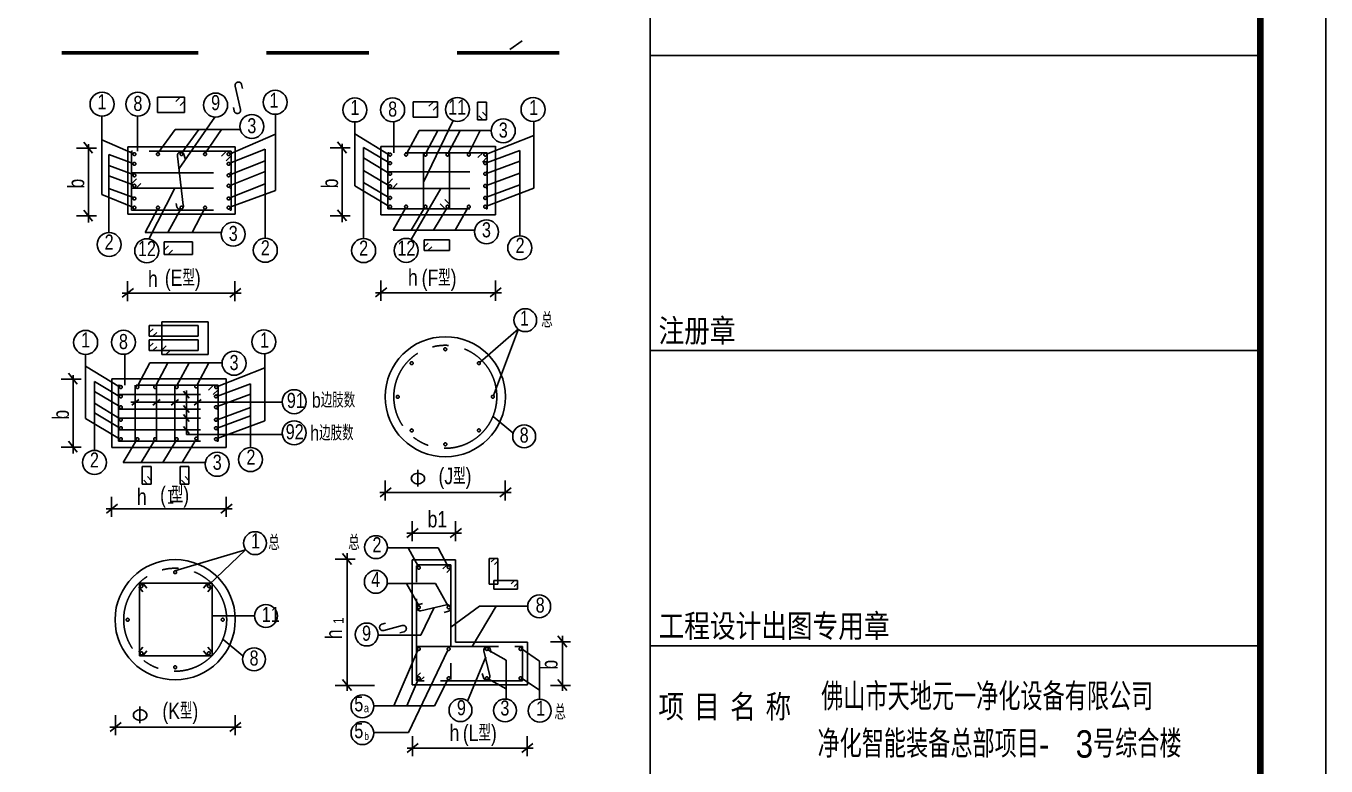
# Model space of a CAD drawing. Extents: x 299218 to 746073, y -331171 to -40619.
# Drawn here: x 440238 to 460052, y -70433 to -59153 of the extents above; entities that cross this region are included whole.
import ezdxf
from ezdxf.enums import TextEntityAlignment as Align

# ---------------------------------------------------------------- set-up
doc = ezdxf.new("R2010")
doc.units = 0
doc.header["$LTSCALE"] = 1000
doc.header["$MEASUREMENT"] = 0
doc.linetypes.add('CENTER', pattern=[2, 1.25, -0.25, 0.25, -0.25])
doc.layers.add('1', color=1, linetype='CENTER', lineweight=30)
for name, color, linetype in [('13', 4, 'Continuous'), ('14', 2, 'Continuous'), ('2', 7, 'Continuous'), ('_0', 7, 'Continuous'), ('DIM_SYMB', 3, 'Continuous'), ('PUB_TITLE', 4, 'Continuous')]:
    doc.layers.add(name, color=color, linetype=linetype)
doc.styles.add('-宋体', font='', dxfattribs={"width": 0.8})
doc.styles.add('_HZTXT', font='gs_txt.shx', dxfattribs={"width": 0.8, "bigfont": 'gs_hztxt.shx'})
doc.styles.add('GS_Rein', font='GS_TXT.shx', dxfattribs={"width": 0.7, "bigfont": 'GS_HZTXT.shx'})
doc.styles.add('宋体', font='')
doc.styles.get('-宋体').set_extended_font_data('SimSun')
doc.styles.get('宋体').set_extended_font_data('SimSun')

# ---------------------------------------------------------------- blocks, each defined once
blk = doc.blocks.new('弘吉车间2')
at = {"layer": '14'}
for p, q in [((-9300, 29320), (-9300, 0)), ((-9300, 29320), (0, 29320)), ((-9300, 24820), (0, 24820)), ((-9300, 20320), (0, 20320))]:
    blk.add_line(p, q, dxfattribs=at)
blk.add_lwpolyline([(-9300, 0), (0, 0), (0, 40000), (-9300, 40000)], close=True, dxfattribs=at)
at = {"layer": '13', "color": 7, "style": '_HZTXT', "width": 0.85}
for s, height, p in [('佛山市天地元一净化设备有限公司', 417.91, (-6694, 19336)), ('净化智能装备总部项目-', 417.91, (-6750, 18616)), ('3号综合楼', 417.9, (-2815, 18616))]:
    blk.add_text(s, height=height, dxfattribs=at).set_placement(p)
at = {"layer": '14', "style": '宋体', "width": 0.82}
for s, p in [('注册章', (-9173, 24949)), ('工程设计出图专用章', (-9173, 20449)), ('名', (-8081, 19220)), ('称', (-7542, 19220)), ('项', (-9176, 19220)), ('目', (-8632, 19220))]:
    blk.add_text(s, height=350, dxfattribs=at).set_placement(p)

msp = doc.modelspace()

# ---------------------------------------------------------------- linework, layer by layer
at = {"layer": '1', "color": 6}
for p, q in [((443508.7, -60425.3, -5232.6), (443427.4, -60069.1, -5232.6)), ((443539.5, -60108.5, -5232.6), (443524.7, -60046, -5232.6)), ((442653.1, -60238.4, -5232.6), (442244.4, -60238.4, -5232.6)), ((442244.4, -60238.4, -5232.6), (442244.4, -60471.2, -5232.6)), ((442590.4, -60238.4, -5232.6), (442523.8, -60305, -5232.6)), ((442653.1, -60301.1, -5232.6), (442586.5, -60367.7, -5232.6)), ((442653.1, -60471.2, -5232.6), (442653.1, -60238.4, -5232.6)), ((443411.4, -60448.4, -5232.6), (443398.9, -60395.5, -5232.6)), ((446509.5, -60307, -5232.6), (446141.6, -60307, -5232.6)), ((446141.6, -60307, -5232.6), (446141.6, -60544.4, -5232.6)), ((446446.7, -60307, -5232.6), (446380.1, -60373.6, -5232.6)), ((446509.5, -60369.7, -5232.6), (446442.9, -60436.3, -5232.6)), ((446509.5, -60544.4, -5232.6), (446509.5, -60307, -5232.6)), ((447119.6, -60313.8, -5232.6), (447256.7, -60313.8, -5232.6)), ((447119.6, -60584.2, -5232.6), (447119.6, -60313.8, -5232.6)), ((447256.7, -60313.8, -5232.6), (447256.7, -60584.2, -5232.6)), ((442244.4, -60471.2, -5232.6), (442653.1, -60471.2, -5232.6)), ((446141.6, -60544.4, -5232.6), (446509.5, -60544.4, -5232.6)), ((447256.7, -60584.2, -5232.6), (447119.6, -60584.2, -5232.6)), ((447200.9, -60584.2, -5232.6), (447141.7, -60525, -5232.6)), ((447256.7, -60528.4, -5232.6), (447197.5, -60469.2, -5232.6)), ((441118, -60924.2, -5232.6), (441253, -61093, -5232.6)), ((444986, -60921.5, -5232.6), (445120.9, -61090.3, -5232.6)), ((441847, -61063.1, -5232.6), (441847, -61960.3, -5232.6)), ((443363.4, -61063.1, -5232.6), (441847, -61063.1, -5232.6)), ((442635.7, -61885.7, -5232.6), (442549.5, -61137.6, -5232.6)), ((442663.2, -61171.8, -5232.6), (442645.6, -61110.1, -5232.6)), ((443293.7, -61063.1, -5232.6), (443219.7, -61137.1, -5232.6)), ((443363.4, -61132.9, -5232.6), (443289.4, -61206.9, -5232.6)), ((443363.4, -61960.3, -5232.6), (443363.4, -61063.1, -5232.6)), ((445752.4, -61084.8, -5232.6), (445752.4, -61939.4, -5232.6)), ((447268.8, -61084.8, -5232.6), (445752.4, -61084.8, -5232.6)), ((446295.3, -61939.4, -5232.6), (446295.3, -61084.8, -5232.6)), ((446694.9, -61939.4, -5232.6), (446694.9, -61084.8, -5232.6)), ((447124.7, -61159, -5232.6), (447198.7, -61085, -5232.6)), ((447194.5, -61228.7, -5232.6), (447268.5, -61154.7, -5232.6)), ((447268.8, -61939.4, -5232.6), (447268.8, -61084.8, -5232.6)), ((441847, -61393.8, -5232.6), (443365.7, -61393.8, -5232.6)), ((445752.4, -61376.9, -5232.6), (447268.8, -61376.9, -5232.6)), ((441847, -61558, -5232.6), (441921, -61484, -5232.6)), ((441916.8, -61627.8, -5232.6), (441990.8, -61553.8, -5232.6)), ((445752.4, -61559.3, -5232.6), (445826.4, -61485.3, -5232.6)), ((445822.2, -61629.1, -5232.6), (445896.2, -61555.1, -5232.6)), ((441847, -61627.8, -5232.6), (443365.7, -61627.8, -5232.6)), ((445752.4, -61629.1, -5232.6), (447268.8, -61629.1, -5232.6)), ((446694.3, -61870, -5232.6), (446620.3, -61796, -5232.6)), ((441118, -61959.4, -5232.6), (441253, -62128.2, -5232.6)), ((441847, -61960.3, -5232.6), (443363.4, -61960.3, -5232.6)), ((442539.6, -61913.2, -5232.6), (442524.7, -61861, -5232.6)), ((444986, -61956.7, -5232.6), (445120.9, -62125.5, -5232.6)), ((445752.4, -61939.4, -5232.6), (447268.8, -61939.4, -5232.6)), ((446624.6, -61939.8, -5232.6), (446550.6, -61865.8, -5232.6)), ((442774.9, -62445.9, -5232.6), (442344, -62445.9, -5232.6)), ((442344, -62445.9, -5232.6), (442344, -62634.9, -5232.6)), ((442344, -62572.1, -5232.6), (442410.6, -62505.5, -5232.6)), ((442406.8, -62634.9, -5232.6), (442473.4, -62568.3, -5232.6)), ((442774.9, -62634.9, -5232.6), (442774.9, -62445.9, -5232.6)), ((446694, -62413.8, -5232.6), (446306.9, -62413.8, -5232.6)), ((446306.9, -62413.8, -5232.6), (446306.9, -62578, -5232.6)), ((446306.9, -62522.2, -5232.6), (446366.1, -62463, -5232.6)), ((446306.9, -62578, -5232.6), (446694, -62578, -5232.6)), ((446362.7, -62578, -5232.6), (446421.9, -62518.8, -5232.6)), ((446694, -62578, -5232.6), (446694, -62413.8, -5232.6)), ((442344, -62634.9, -5232.6), (442774.9, -62634.9, -5232.6)), ((441875.2, -63153.6, -5232.6), (441706.4, -63288.6, -5232.6)), ((443513.2, -63153.6, -5232.6), (443344.5, -63288.6, -5232.6)), ((445735.8, -63147.1, -5232.6), (445567, -63282, -5232.6)), ((447482, -63147.1, -5232.6), (447313.2, -63282, -5232.6)), ((442861.7, -63719.3, -5232.6), (442115.3, -63719.3, -5232.6)), ((442115.3, -63719.3, -5232.6), (442115.3, -63883.6, -5232.6)), ((442115.3, -63827.8, -5232.6), (442174.5, -63768.6, -5232.6)), ((443014.6, -63665.2, -5232.6), (442308.9, -63665.2, -5232.6)), ((442308.9, -63665.2, -5232.6), (442308.9, -64159.4, -5232.6)), ((442861.7, -63883.6, -5232.6), (442861.7, -63719.3, -5232.6)), ((443014.6, -64159.4, -5232.6), (443014.6, -63665.2, -5232.6)), ((442115.3, -63883.6, -5232.6), (442861.7, -63883.6, -5232.6)), ((442861.7, -63937.6, -5232.6), (442115.3, -63937.6, -5232.6)), ((442115.3, -63937.6, -5232.6), (442115.3, -64101.9, -5232.6)), ((442115.3, -64046, -5232.6), (442174.5, -63986.8, -5232.6)), ((442171.1, -63883.6, -5232.6), (442230.3, -63824.4, -5232.6)), ((442861.7, -64101.9, -5232.6), (442861.7, -63937.6, -5232.6)), ((442115.3, -64101.9, -5232.6), (442861.7, -64101.9, -5232.6)), ((442171.1, -64101.9, -5232.6), (442230.3, -64042.7, -5232.6)), ((442308.9, -64096.7, -5232.6), (442375.5, -64030.1, -5232.6)), ((442308.9, -64159.4, -5232.6), (443014.6, -64159.4, -5232.6)), ((442371.7, -64159.4, -5232.6), (442438.3, -64092.8, -5232.6)), ((440884.8, -64446.8, -5232.6), (441019.7, -64615.5, -5232.6)), ((443165.9, -64628, -5232.6), (441649.4, -64628, -5232.6)), ((441649.4, -64628, -5232.6), (441649.4, -65482.6, -5232.6)), ((441649.4, -64772.7, -5232.6), (443165.9, -64772.7, -5232.6)), ((441904.6, -65482.6, -5232.6), (441904.6, -64628, -5232.6)), ((442227.6, -65482.6, -5232.6), (442227.6, -64628, -5232.6)), ((442507.7, -65482.6, -5232.6), (442507.7, -64628, -5232.6)), ((442855.1, -65466.2, -5232.6), (442855.1, -64611.6, -5232.6)), ((443021.7, -64702.1, -5232.6), (443095.7, -64628.1, -5232.6)), ((443091.5, -64771.9, -5232.6), (443165.5, -64697.9, -5232.6)), ((443165.9, -65482.6, -5232.6), (443165.9, -64628, -5232.6)), ((441649.4, -64992.2, -5232.6), (443165.9, -64992.2, -5232.6)), ((441649.4, -65129.9, -5232.6), (443165.9, -65129.9, -5232.6)), ((441649.4, -65309, -5232.6), (443165.9, -65309, -5232.6)), ((440884.8, -65481.9, -5232.6), (441019.7, -65650.7, -5232.6)), ((441649.4, -65482.6, -5232.6), (443165.9, -65482.6, -5232.6)), ((442011.1, -65867.2), (442148.2, -65867.2)), ((442011.1, -66137.7), (442011.1, -65867.2)), ((442148.2, -65867.2), (442148.2, -66137.7)), ((442585.5, -65867.2), (442722.6, -65867.2)), ((442585.5, -66137.7), (442585.5, -65867.2)), ((442722.6, -65867.2), (442722.6, -66137.7)), ((442148.2, -66137.7), (442011.1, -66137.7)), ((442092.4, -66137.7), (442033.2, -66078.5)), ((442148.2, -66081.8), (442089, -66022.6)), ((442722.6, -66137.7), (442585.5, -66137.7)), ((442666.8, -66137.7), (442607.6, -66078.5)), ((442722.6, -66081.8), (442663.4, -66022.6)), ((445804.4, -66193, -5232.6), (445635.6, -66327.9, -5232.6)), ((447630.5, -66193, -5232.6), (447461.7, -66327.9, -5232.6)), ((441632.8, -66441.8, -5232.6), (441464, -66576.8, -5232.6)), ((443379, -66441.8, -5232.6), (443210.3, -66576.8, -5232.6)), ((446213.1, -66813.9, -5232.6), (446044.4, -66948.8, -5232.6)), ((446873.5, -66813.9, -5232.6), (446704.8, -66948.8, -5232.6)), ((445062.3, -67193.5, -5232.6), (445197.2, -67362.2, -5232.6)), ((447298.2, -67272.2, -5232.6), (447430.5, -67272.2, -5232.6)), ((447298.2, -67660.6, -5232.6), (447298.2, -67272.2, -5232.6)), ((447379.4, -67273.6, -5232.6), (447330.1, -67322.9, -5232.6)), ((447428.9, -67310, -5232.6), (447379.6, -67359.4, -5232.6)), ((447430.5, -67272.2, -5232.6), (447430.5, -67660.6, -5232.6)), ((446188, -69132.7, -5232.6), (446188, -67366, -5232.6)), ((446188, -67366, -5232.6), (446714.3, -67366, -5232.6)), ((446655, -67366, -5232.6), (446593.4, -67427.6, -5232.6)), ((446714.1, -67425, -5232.6), (446653.2, -67485.9, -5232.6)), ((446714.3, -67366, -5232.6), (446714.3, -69132.7, -5232.6)), ((441959.9, -67704.4, -5232.6), (442019.9, -67780.4, -5232.6)), ((442019.9, -67644.4, -5232.6), (442080, -67720.4, -5232.6)), ((443005.7, -67644.4, -5232.6), (442945.7, -67720.4, -5232.6)), ((443069.8, -67704.4, -5232.6), (443009.7, -67780.4, -5232.6)), ((447430.5, -67660.6, -5232.6), (447298.2, -67660.6, -5232.6)), ((447368.8, -67607.6, -5232.6), (447730.5, -67607.6, -5232.6)), ((447368.8, -67740.1, -5232.6), (447368.8, -67607.6, -5232.6)), ((447730.5, -67740.1, -5232.6), (447368.8, -67740.1, -5232.6)), ((447680.8, -67608.9, -5232.6), (447631.5, -67658.2, -5232.6)), ((447730.3, -67645.3, -5232.6), (447681, -67694.7, -5232.6)), ((447730.5, -67607.6, -5232.6), (447730.5, -67740.1, -5232.6)), ((446230.8, -67969.5, -5232.6), (446283, -67954.6, -5232.6)), ((446258.2, -68065.7, -5232.6), (446647.7, -67978.7, -5232.6)), ((446613.5, -68092.4, -5232.6), (446675.2, -68074.8, -5232.6)), ((445663.8, -68271.4, -5232.6), (445716, -68256.5, -5232.6)), ((445691.2, -68367.6, -5232.6), (445971.5, -68291, -5232.6)), ((445937.2, -68404.8, -5232.6), (445998.9, -68387.1, -5232.6)), ((448344.6, -68451.3, -5232.6), (448479.5, -68620.1, -5232.6)), ((441959.9, -68695.5, -5232.6), (442019.9, -68619.5, -5232.6)), ((442019.9, -68755.5, -5232.6), (442080, -68679.5, -5232.6)), ((443005.7, -68755.5, -5232.6), (442945.7, -68679.5, -5232.6)), ((443069.8, -68695.5, -5232.6), (443009.7, -68619.5, -5232.6)), ((446188, -68612.3, -5232.6), (447808, -68612.3, -5232.6)), ((447218.4, -68678.5, -5232.6), (447305.3, -69057.6, -5232.6)), ((447314.5, -68651, -5232.6), (447329.4, -68703.2, -5232.6)), ((447808, -68612.3, -5232.6), (447808, -69132.7, -5232.6)), ((445062.3, -69114.7, -5232.6), (445197.2, -69283.4, -5232.6)), ((447808, -69132.7, -5232.6), (446188, -69132.7, -5232.6)), ((446250, -69012.6, -5232.6), (446188.4, -69074.2, -5232.6)), ((446309.1, -69071.6, -5232.6), (446248.2, -69132.5, -5232.6)), ((447191.6, -69023.4, -5232.6), (447209.2, -69085.1, -5232.6)), ((448344.6, -69114.7, -5232.6), (448479.5, -69283.4, -5232.6)), ((441687.6, -69770.3, -5232.6), (441518.8, -69905.2, -5232.6)), ((443513.7, -69770.3, -5232.6), (443344.9, -69905.2, -5232.6)), ((446217.9, -70090.3, -5232.6), (446049.1, -70225.2, -5232.6)), ((447964.1, -70090.3, -5232.6), (447795.3, -70225.2, -5232.6))]:
    msp.add_line(p, q, dxfattribs=at)
at = {"layer": '1', "color": 6, "elevation": -5232.6}
msp.add_lwpolyline([(441966.6, -67646.1), (441966.6, -68753.8), (443075, -68753.8), (443075, -67646.1)], close=True, dxfattribs=at)
at = {"layer": '1', "color": 6}
for centre, radius in [((441890.6, -61106.1, -5232.6), 21.8), ((442249.5, -61106.1, -5232.6), 21.8), ((442608.5, -61106.1, -5232.6), 21.8), ((442967.5, -61106.1, -5232.6), 21.8), ((443326.5, -61106.1, -5232.6), 21.8), ((445787.3, -61113.8, -5232.6), 21.8), ((445787.3, -61243.9, -5232.6), 21.8), ((446031.1, -61113.8, -5232.6), 21.8), ((446326.9, -61113.8, -5232.6), 21.8), ((446661.7, -61113.8, -5232.6), 21.8), ((446986.7, -61113.8, -5232.6), 21.8), ((447237, -61243.9, -5232.6), 21.8), ((447238.8, -61114.9, -5232.6), 21.8), ((441890.6, -61254.6, -5232.6), 21.8), ((441890.6, -61430, -5232.6), 21.8), ((443326.5, -61254.6, -5232.6), 21.8), ((443326.5, -61430, -5232.6), 21.8), ((445787.3, -61406.6, -5232.6), 21.8), ((447237, -61406.6, -5232.6), 21.8), ((441890.6, -61588.4, -5232.6), 21.8), ((443326.5, -61588.4, -5232.6), 21.8), ((445787.3, -61594.1, -5232.6), 21.8), ((447237, -61592.1, -5232.6), 21.8), ((441890.6, -61783.6, -5232.6), 21.8), ((443326.5, -61783.6, -5232.6), 21.8), ((445787.3, -61774.3, -5232.6), 21.8), ((447237, -61774.3, -5232.6), 21.8), ((441890.6, -61922.2, -5232.6), 21.8), ((442249.5, -61922.2, -5232.6), 21.8), ((442608.5, -61922.2, -5232.6), 21.8), ((442967.5, -61922.2, -5232.6), 21.8), ((443326.5, -61922.2, -5232.6), 21.8), ((445787.3, -61907.7, -5232.6), 21.8), ((446031.1, -61907.7, -5232.6), 21.8), ((446326.9, -61907.7, -5232.6), 21.8), ((446661.7, -61907.7, -5232.6), 21.8), ((446986.7, -61907.7, -5232.6), 21.8), ((447237, -61907.7, -5232.6), 21.8), ((446628.9, -64805.4, -5232.6), 784.9), ((446628.4, -64081, -5232.6), 21.8), ((446116.3, -64293.6, -5232.6), 21.8), ((447140.8, -64292.8, -5232.6), 21.8), ((441684.3, -64656.9, -5232.6), 21.8), ((441684.3, -64799.6, -5232.6), 21.8), ((441936.2, -64656.9, -5232.6), 21.8), ((442206.1, -64656.9, -5232.6), 21.8), ((442534.2, -64656.9, -5232.6), 21.8), ((442834.3, -64648.8, -5232.6), 21.8), ((443134, -64799.6, -5232.6), 21.8), ((443135.8, -64658, -5232.6), 21.8), ((445904.5, -64805.9, -5232.6), 21.8), ((447353.3, -64804.9, -5232.6), 21.8), ((441684.3, -64964.9, -5232.6), 21.8), ((443134, -64963, -5232.6), 21.8), ((441684.3, -65155.5, -5232.6), 21.8), ((443134, -65155.5, -5232.6), 21.8), ((441684.3, -65283, -5232.6), 21.8), ((443134, -65283, -5232.6), 21.8), ((446117, -65318, -5232.6), 21.8), ((447141.5, -65317.3, -5232.6), 21.8), ((441684.3, -65450.8, -5232.6), 21.8), ((441936.2, -65450.8, -5232.6), 21.8), ((442206.1, -65450.8, -5232.6), 21.8), ((442534.2, -65450.8, -5232.6), 21.8), ((442834.3, -65442.7, -5232.6), 21.8), ((443134, -65450.8, -5232.6), 21.8), ((446629.4, -65529.8, -5232.6), 21.8), ((442512.1, -68203.6, -5232.6), 784.9), ((442511.6, -67479.2, -5232.6), 21.8), ((446225, -67410.7, -5232.6), 21.8), ((446680.6, -67402.4, -5232.6), 21.8), ((441999.5, -67691.7, -5232.6), 21.8), ((443024, -67691, -5232.6), 21.8), ((446225, -68015.6, -5232.6), 21.8), ((446680.6, -68015.6, -5232.6), 21.8), ((441787.7, -68204.1, -5232.6), 21.8), ((443236.5, -68203.1, -5232.6), 21.8), ((442000.2, -68716.2, -5232.6), 21.8), ((443024.7, -68715.5, -5232.6), 21.8), ((446225, -68649.3, -5232.6), 21.8), ((446680.6, -68649.3, -5232.6), 21.8), ((447260.8, -68649.3, -5232.6), 21.8), ((447774, -68649.3, -5232.6), 21.8), ((442512.6, -68928, -5232.6), 21.8), ((446225, -69095.7, -5232.6), 21.8), ((446680.6, -69095.7, -5232.6), 21.8), ((447260.8, -69095.7, -5232.6), 21.8), ((447774, -69095.7, -5232.6), 21.8)]:
    msp.add_circle(centre, radius, dxfattribs=at)
for centre, start, end in [((443476, -60057.6, -5232.6), 13.32426, 193.32426), ((443460, -60436.8, -5232.6), 193.32426, 13.32426), ((442597.5, -61123.8, -5232.6), 15.94317, 195.94317), ((442587.7, -61899.5, -5232.6), 195.94317, 15.94317), ((446244.5, -68017.6, -5232.6), 105.94317, 285.94317), ((446661.4, -68026.8, -5232.6), 285.94317, 105.94317), ((445677.5, -68319.5, -5232.6), 105.94317, 285.94317), ((445985.2, -68339.1, -5232.6), 285.94317, 105.94317), ((447266.4, -68664.7, -5232.6), 15.94317, 195.94317), ((447257.3, -69071.3, -5232.6), 195.94317, 15.94317)]:
    msp.add_arc(centre, 50, start, end, dxfattribs=at)
at = {"layer": '2', "color": 2, "ltscale": 15}
for p, q in [((441395.6, -61723.6, -5232.6), (441395.6, -60528.8, -5232.6)), ((441939.3, -61063.1, -5232.6), (441939.3, -60527.6, -5232.6)), ((442571.4, -61327.4, -5232.6), (443117.4, -60541.3, -5232.6)), ((444042.5, -61659.7, -5232.6), (444042.5, -60497.7, -5232.6)), ((445250.6, -61591.3, -5232.6), (445250.6, -60616.1, -5232.6)), ((445845.5, -61084.8, -5232.6), (445845.5, -60613.3, -5232.6)), ((446295.3, -61536, -5232.6), (446748.8, -60595.8, -5232.6)), ((447979.7, -61627.9, -5232.6), (447979.7, -60607.8, -5232.6)), ((442254.4, -61084.9, -5232.6), (442512, -60733.3, -5232.6)), ((442512, -60733.3, -5232.6), (443503.7, -60733.3, -5232.6)), ((442614.3, -61085.1, -5232.6), (442872, -60733.3, -5232.6)), ((442974.8, -61085.6, -5232.6), (443219.3, -60733.3, -5232.6)), ((443347.6, -61100.6, -5232.6), (444042.5, -60802.6, -5232.6)), ((445765.6, -61112.3, -5232.6), (445250.6, -60795.2, -5232.6)), ((446043.8, -61089.5, -5232.6), (446228.4, -60744.3, -5232.6)), ((446228.4, -60744.3, -5232.6), (447329.9, -60744.3, -5232.6)), ((446332.8, -61089.5, -5232.6), (446517.4, -60744.3, -5232.6)), ((446673.2, -61089.5, -5232.6), (446857.8, -60744.3, -5232.6)), ((446987, -61089.5, -5232.6), (447158.5, -60744.3, -5232.6)), ((447258.8, -61106.4, -5232.6), (447979.7, -60823.4, -5232.6)), ((441312, -61013.8, -5232.6), (441006, -61013.8, -5232.6)), ((441189.6, -60953.3, -5232.6), (441189.6, -62146.3, -5232.6)), ((441871.2, -61096.1, -5232.6), (441395.6, -60886.3, -5232.6)), ((441791.8, -62023.4, -5232.6), (441791.8, -60997.2, -5232.6)), ((441791.8, -60997.2, -5232.6), (443426.9, -60997.2, -5232.6)), ((443426.9, -60997.2, -5232.6), (443426.9, -62023.4, -5232.6)), ((445180, -61011.1, -5232.6), (444874, -61011.1, -5232.6)), ((445057.6, -60950.6, -5232.6), (445057.6, -62143.6, -5232.6)), ((445382.9, -61006.1, -5232.6), (445382.9, -62394, -5232.6)), ((445767.2, -61235.5, -5232.6), (445382.9, -61006.1, -5232.6)), ((445648.3, -62032.9, -5232.6), (445648.3, -60990.6, -5232.6)), ((445648.3, -60990.6, -5232.6), (447392.6, -60990.6, -5232.6)), ((447392.6, -60986.4, -5232.6), (447392.6, -62032.9, -5232.6)), ((441869.7, -61248.5, -5232.6), (441501.1, -61110.9, -5232.6)), ((441501.1, -61110.9, -5232.6), (441501.1, -62301.2, -5232.6)), ((443885.5, -61208.9, -5232.6), (443343.2, -61423.6, -5232.6)), ((443885.5, -61028.7, -5232.6), (443347, -61242, -5232.6)), ((443885.5, -62389.2, -5232.6), (443885.5, -61028.7, -5232.6)), ((445768.9, -61394.9, -5232.6), (445382.9, -61164.5, -5232.6)), ((447763.1, -61050.2, -5232.6), (447257.8, -61237.3, -5232.6)), ((447763.1, -61215, -5232.6), (447258.3, -61401.9, -5232.6)), ((447763.1, -62351.2, -5232.6), (447763.1, -61050.2, -5232.6)), ((441872.4, -61418, -5232.6), (441501.1, -61278.8, -5232.6)), ((443885.5, -61370.2, -5232.6), (443347.7, -61583.3, -5232.6)), ((445769, -61584.8, -5232.6), (445382.9, -61354.2, -5232.6)), ((447763.1, -61395.1, -5232.6), (447256.6, -61582.6, -5232.6)), ((441872.1, -61576.9, -5232.6), (441501.1, -61438, -5232.6)), ((443885.5, -61560.6, -5232.6), (443346.2, -61774.2, -5232.6)), ((445766.5, -61901.3, -5232.6), (445250.6, -61591.3, -5232.6)), ((445766.3, -61768.6, -5232.6), (445382.9, -61539.7, -5232.6)), ((447763.1, -61577.1, -5232.6), (447256.5, -61764.6, -5232.6)), ((441865.5, -61915.3, -5232.6), (441395.6, -61723.5, -5232.6)), ((441874.6, -61768.7, -5232.6), (441501.1, -61628.3, -5232.6)), ((442508.8, -61627.8, -5232.6), (442112, -62404.4, -5232.6)), ((443346.4, -61913.2, -5232.6), (444042.5, -61659.7, -5232.6)), ((446561.2, -61629.9, -5232.6), (446109.9, -62407.4, -5232.6)), ((447257.3, -61899.8, -5232.6), (447979.7, -61627.9, -5232.6)), ((442054.9, -62300.9, -5232.6), (442243.2, -61943, -5232.6)), ((442599.9, -61942.2, -5232.6), (442398.7, -62300.9, -5232.6)), ((442959.1, -61942.3, -5232.6), (442770.5, -62300.9, -5232.6)), ((445834.9, -62265.4, -5232.6), (446024.2, -61928.4, -5232.6)), ((446314.1, -61925.4, -5232.6), (446110.9, -62265.4, -5232.6)), ((446653.3, -61927.8, -5232.6), (446451.1, -62265.4, -5232.6)), ((446972.1, -61923.9, -5232.6), (446780.9, -62265.4, -5232.6)), ((441312, -62048.9, -5232.6), (441006, -62048.9, -5232.6)), ((443426.9, -62023.4, -5232.6), (441791.8, -62023.4, -5232.6)), ((445180, -62046.2, -5232.6), (444874, -62046.2, -5232.6)), ((447392.6, -62032.9, -5232.6), (445648.3, -62032.9, -5232.6)), ((443215.6, -62300.9, -5232.6), (442054.9, -62300.9, -5232.6)), ((447074.8, -62265.4, -5232.6), (445834.9, -62265.4, -5232.6)), ((441785.6, -63347.6, -5232.6), (441785.6, -63041.6, -5232.6)), ((443423.7, -63347.6, -5232.6), (443423.7, -63041.6, -5232.6)), ((445646.2, -63341, -5232.6), (445646.2, -63035.1, -5232.6)), ((447392.5, -63341, -5232.6), (447392.5, -63035.1, -5232.6)), ((443515.6, -63225.2, -5232.6), (441704, -63225.2, -5232.6)), ((447484.3, -63218.7, -5232.6), (445564.6, -63218.7, -5232.6)), ((447158.1, -64279.6, -5232.6), (447744.5, -63771.9, -5232.6)), ((447744.5, -63771.9, -5232.6), (447365.8, -64787.1, -5232.6)), ((441147.6, -65134.4, -5232.6), (441147.6, -64159.2, -5232.6)), ((441742.5, -64628, -5232.6), (441742.5, -64156.5, -5232.6)), ((443876.7, -65171, -5232.6), (443876.7, -64150.9, -5232.6)), ((441662.6, -64655.4, -5232.6), (441147.6, -64338.3, -5232.6)), ((441942.2, -64632.6, -5232.6), (442126.8, -64287.4, -5232.6)), ((442126.8, -64287.4, -5232.6), (443226.9, -64287.4, -5232.6)), ((442217.6, -64632.6, -5232.6), (442402.2, -64287.4, -5232.6)), ((442539.5, -64632.6, -5232.6), (442724.1, -64287.4, -5232.6)), ((442845.8, -64624.5, -5232.6), (443026.1, -64287.4, -5232.6)), ((443155.9, -64649.5, -5232.6), (443876.7, -64366.5, -5232.6)), ((441078.8, -64536.3, -5232.6), (440772.8, -64536.3, -5232.6)), ((440956.4, -64475.9, -5232.6), (440956.4, -65668.8, -5232.6)), ((441665.9, -64802.5, -5232.6), (441280, -64572.1, -5232.6)), ((441280, -64572.1, -5232.6), (441280, -65622.8, -5232.6)), ((441545.4, -64533.7, -5232.6), (443289.6, -64533.7, -5232.6)), ((441545.4, -65576, -5232.6), (441545.4, -64533.7, -5232.6)), ((443289.6, -64529.6, -5232.6), (443289.6, -65576, -5232.6)), ((441666.1, -64955.6, -5232.6), (441280, -64725.1, -5232.6)), ((442639.3, -64719, -5232.6), (442725.2, -64826.5, -5232.6)), ((442682.2, -64708.9, -5232.6), (442682.2, -65382.6, -5232.6)), ((443660.2, -64766, -5232.6), (443153.6, -64953.5, -5232.6)), ((443660.2, -64608.4, -5232.6), (443155.3, -64795.3, -5232.6)), ((443660.2, -65580, -5232.6), (443660.2, -64608.4, -5232.6)), ((441663.3, -65134, -5232.6), (441280, -64905.1, -5232.6)), ((441834.2, -64889.3, -5232.6), (444141.7, -64889.3, -5232.6)), ((441959.6, -64845.3, -5232.6), (441849.6, -64933.3, -5232.6)), ((442282.6, -64845.3, -5232.6), (442172.6, -64933.3, -5232.6)), ((442562.7, -64845.3, -5232.6), (442452.7, -64933.3, -5232.6)), ((442639.3, -64938.5, -5232.6), (442725.2, -65046, -5232.6)), ((442910.1, -64845.3, -5232.6), (442800.1, -64933.3, -5232.6)), ((443660.2, -64967.7, -5232.6), (443153.5, -65155.2, -5232.6)), ((441663.5, -65444.5, -5232.6), (441147.6, -65134.4, -5232.6)), ((441663.3, -65279.7, -5232.6), (441280, -65050.8, -5232.6)), ((442639.3, -65076.1, -5232.6), (442725.2, -65183.6, -5232.6)), ((443660.2, -65098, -5232.6), (443153.5, -65285.5, -5232.6)), ((443154.4, -65443, -5232.6), (443876.7, -65171, -5232.6)), ((447658.4, -65354.4, -5232.6), (447358.2, -65106.7, -5232.6)), ((442639.3, -65258.5, -5232.6), (442725.2, -65366, -5232.6)), ((442682.2, -65382.6, -5232.6), (444143.5, -65382.6, -5232.6)), ((441078.8, -65571.4, -5232.6), (440772.8, -65571.4, -5232.6)), ((443289.6, -65576, -5232.6), (441545.4, -65576, -5232.6)), ((441923.5, -65468.5, -5232.6), (441720.2, -65808.5, -5232.6)), ((442197.7, -65471, -5232.6), (441995.5, -65808.5, -5232.6)), ((442527.5, -65471, -5232.6), (442325.3, -65808.5, -5232.6)), ((442825.9, -65462.8, -5232.6), (442618.9, -65808.5, -5232.6)), ((442971.8, -65808.5, -5232.6), (441720.2, -65808.5, -5232.6)), ((446209.5, -65918.3, -5232.6), (446209.5, -66173.5, -5232.6)), ((445714.9, -66386.9, -5232.6), (445714.9, -66081, -5232.6)), ((447541, -66386.9, -5232.6), (447541, -66081, -5232.6)), ((441543.3, -66635.8, -5232.6), (441543.3, -66329.8, -5232.6)), ((443289.5, -66635.8, -5232.6), (443289.5, -66329.8, -5232.6)), ((447632.8, -66264.6, -5232.6), (445633.2, -66264.6, -5232.6)), ((443381.3, -66513.4, -5232.6), (441461.6, -66513.4, -5232.6)), ((446123.6, -67007.8, -5232.6), (446123.6, -66701.8, -5232.6)), ((446784, -67007.8, -5232.6), (446784, -66701.8, -5232.6)), ((446875.9, -66885.4, -5232.6), (446042, -66885.4, -5232.6)), ((443585.8, -67139.7, -5232.6), (442509, -67456.2, -5232.6)), ((443024, -67669.2, -5232.6), (443585.8, -67139.7, -5232.6)), ((446519.8, -67105.3, -5232.6), (445747.2, -67105.3, -5232.6)), ((446213.9, -67387.8, -5232.6), (446063.9, -67105.3, -5232.6)), ((446669.8, -67387.8, -5232.6), (446519.8, -67105.3, -5232.6)), ((445256.2, -67283, -5232.6), (444950.3, -67283, -5232.6)), ((445133.9, -67191.1, -5232.6), (445133.9, -69285.8, -5232.6)), ((446124.5, -69196.6, -5232.6), (446124.5, -67289.8, -5232.6)), ((446124.5, -67289.8, -5232.6), (446786.4, -67289.8, -5232.6)), ((446786.4, -67289.8, -5232.6), (446786.4, -68543.4, -5232.6)), ((445742.4, -67651.8, -5232.6), (446036.3, -67651.8, -5232.6)), ((446480.9, -67651.8, -5232.6), (445753.9, -67651.8, -5232.6)), ((446036.3, -67651.8, -5232.6), (446230.4, -67996.1, -5232.6)), ((446480.9, -67651.8, -5232.6), (446674.3, -67994.7, -5232.6)), ((443720.4, -68145.5, -5232.6), (443079, -68145.5, -5232.6)), ((446456.8, -68015.2, -5232.6), (446256.9, -68437.5, -5232.6)), ((446714.3, -68319.4, -5232.6), (447148.2, -67996.1, -5232.6)), ((447404.1, -67996.1, -5232.6), (447038.1, -68612.3, -5232.6)), ((447148.2, -67996.1, -5232.6), (447889.4, -67996.1, -5232.6)), ((443541.6, -68752.5, -5232.6), (443241.4, -68504.8, -5232.6)), ((446256.9, -68437.5, -5232.6), (445605.6, -68437.5, -5232.6)), ((446786.4, -68543.4, -5232.6), (447880.6, -68543.4, -5232.6)), ((447880.6, -68543.4, -5232.6), (447880.6, -69196.6, -5232.6)), ((448538.5, -68540.8, -5232.6), (448232.6, -68540.8, -5232.6)), ((448416.1, -68449, -5232.6), (448416.1, -69285.8, -5232.6)), ((446212.3, -68666.9, -5232.6), (445843.9, -69514, -5232.6)), ((446669.3, -68667.9, -5232.6), (446069.2, -69923.1, -5232.6)), ((447554.1, -68821.7, -5232.6), (447276.6, -68664.4, -5232.6)), ((447783.5, -68640.5, -5232.6), (448065.9, -68834.7, -5232.6)), ((447245.2, -68771.7, -5232.6), (446966.3, -69443.3, -5232.6)), ((447554.1, -68821.7, -5232.6), (447554.1, -69412.8, -5232.6)), ((448065.9, -68834.7, -5232.6), (448065.9, -69416, -5232.6)), ((446213.8, -69114.4, -5232.6), (446043.8, -69514, -5232.6)), ((446668.6, -69113.9, -5232.6), (446466.6, -69514, -5232.6)), ((447554.1, -69257.7, -5232.6), (447281.3, -69103.1, -5232.6)), ((448065.9, -69276.1, -5232.6), (447783.5, -69090.7, -5232.6)), ((445552.2, -69204.2, -5232.6), (444950.3, -69204.2, -5232.6)), ((447880.6, -69196.6, -5232.6), (446124.5, -69196.6, -5232.6)), ((448538.5, -69204.2, -5232.6), (448232.6, -69204.2, -5232.6)), ((441975.3, -69523.8, -5232.6), (441975.3, -69779, -5232.6)), ((446466.6, -69514, -5232.6), (445540.3, -69514, -5232.6)), ((441604.3, -69964.3, -5232.6), (441604.3, -69658.3, -5232.6)), ((443424.2, -69964.3, -5232.6), (443424.2, -69658.3, -5232.6)), ((443516, -69841.9, -5232.6), (441516.4, -69841.9, -5232.6)), ((446069.2, -69923.1, -5232.6), (445540.3, -69923.1, -5232.6)), ((446128.4, -70284.2, -5232.6), (446128.4, -69978.2, -5232.6)), ((447874.6, -70284.2, -5232.6), (447874.6, -69978.2, -5232.6)), ((447966.4, -70161.8, -5232.6), (446046.7, -70161.8, -5232.6))]:
    msp.add_line(p, q, dxfattribs=at)
at = {"layer": '2', "color": 2, "ltscale": 15, "elevation": -5232.6}
for points in [[(446211.6, -65970.9, 0.0796259), (446171.6, -65977.4, 0.0885775), (446139.5, -65994.7, 0.1050996), (446117, -66021.9, 0.1207607), (446109.6, -66051.9, 0.1207607), (446117, -66081.9, 0.1050996), (446139.5, -66109.2, 0.0885775), (446171.6, -66126.5, 0.0796259), (446211.6, -66132.9, 0.0796259), (446251.6, -66126.5, 0.0885775), (446283.7, -66109.2, 0.1050996), (446306.3, -66081.9, 0.1207607), (446313.6, -66051.9, 0.1207607), (446306.3, -66021.9, 0.1050996), (446283.7, -65994.7, 0.0885775), (446251.6, -65977.4, 0.0796259)], [(441977.4, -69576.4, 0.0796259), (441937.4, -69582.8, 0.0885775), (441905.3, -69600.1, 0.1050996), (441882.8, -69627.4, 0.1207607), (441875.4, -69657.4, 0.1207607), (441882.8, -69687.4, 0.1050996), (441905.3, -69714.7, 0.0885775), (441937.4, -69732, 0.0796259), (441977.4, -69738.4, 0.0796259), (442017.4, -69732, 0.0885775), (442049.5, -69714.7, 0.1050996), (442072.1, -69687.4, 0.1207607), (442079.4, -69657.4, 0.1207607), (442072.1, -69627.4, 0.1050996), (442049.5, -69600.1, 0.0885775), (442017.4, -69582.8, 0.0796259)]]:
    msp.add_lwpolyline(points, format="xyb", close=True, dxfattribs=at)
at = {"layer": '2', "color": 2, "ltscale": 15}
for centre, radius in [((441397.5, -60346, -5232.6), 182.9), ((441943.5, -60344.7, -5232.6), 182.9), ((443128.1, -60358.7, -5232.6), 182.9), ((444035, -60316.8, -5232.6), 182.9), ((445250.6, -60433.2, -5232.6), 182.9), ((445826.4, -60431.4, -5232.6), 182.9), ((446814.5, -60425.2, -5232.6), 182.9), ((447966.4, -60425.4, -5232.6), 182.9), ((443680.1, -60685.1, -5232.6), 182.9), ((447512.4, -60751.2, -5232.6), 182.9), ((443396.6, -62326.7, -5232.6), 182.9), ((447255.8, -62291.2, -5232.6), 182.9), ((441505.7, -62484, -5232.6), 182.9), ((442078.8, -62579.4, -5232.6), 182.9), ((443885.5, -62572.1, -5232.6), 182.9), ((445384.6, -62576.9, -5232.6), 182.9), ((446032.4, -62573.1, -5232.6), 182.9), ((447763.3, -62534.1, -5232.6), 182.9), ((447847, -63637.9, -5232.6), 174.4), ((441147.6, -63976.3, -5232.6), 182.9), ((441723.5, -63974.6, -5232.6), 182.9), ((443863.4, -63968.5, -5232.6), 182.9), ((446628.9, -64805.4, -5232.6), 915.7), ((443409.5, -64294.3, -5232.6), 182.9), ((444324.4, -64880.1, -5232.6), 182.9), ((444324.4, -65355.8, -5232.6), 182.9), ((447830.9, -65409.1, -5232.6), 174.4), ((443660.3, -65762.9, -5232.6), 182.9), ((441281.6, -65805.6, -5232.6), 182.9), ((443152.8, -65834.4, -5232.6), 182.9), ((443730.2, -67036.1, -5232.6), 174.4), ((445573.1, -67097.1, -5232.6), 174.4), ((442512.1, -68203.6, -5232.6), 915.7), ((445570, -67626.2, -5232.6), 174.4), ((448060.1, -68000.8, -5232.6), 174.4), ((443894.7, -68145.5, -5232.6), 174.4), ((445431.4, -68429.2, -5232.6), 174.4), ((443714.1, -68807.2, -5232.6), 174.4), ((445366.2, -69523.1, -5232.6), 174.4), ((446860.4, -69581.8, -5232.6), 174.4), ((447539.7, -69586.5, -5232.6), 174.4), ((448068.8, -69590.3, -5232.6), 174.4), ((445366.2, -69932.2, -5232.6), 174.4)]:
    msp.add_circle(centre, radius, dxfattribs=at)
at = {"layer": 'DIM_SYMB', "color": 7}
msp.add_lwpolyline([(447801.1, -59378.6), (447610.2, -59510.7)], dxfattribs=at)
at = {"layer": 'DIM_SYMB', "const_width": 56}
for points in [[(440784.5, -59562.6), (442866, -59562.6)], [(443903.8, -59562.6), (445464.6, -59562.6)], [(446808.4, -59562.6), (448369.2, -59562.6)]]:
    msp.add_lwpolyline(points, dxfattribs=at)
at = {"layer": 'PUB_TITLE'}
msp.add_lwpolyline([(385751.6, -89922.2), (460051.6, -89922.2), (460051.6, -47922.2), (385751.6, -47922.2)], close=True, dxfattribs=at)
at = {"layer": 'PUB_TITLE', "const_width": 100}
msp.add_lwpolyline([(388251.6, -88922.2), (459051.6, -88922.2), (459051.6, -48922.2), (388251.6, -48922.2)], close=True, dxfattribs=at)

# ---------------------------------------------------------------- block references
at = {"layer": '_0'}
msp.add_blockref('弘吉车间2', (459051.6, -88922.2), dxfattribs=at)

# ---------------------------------------------------------------- texts
at = {"color": 7, "style": '-宋体', "width": 0.8}
msp.add_text('I', height=210, dxfattribs=at).set_placement((442384.5, -66434.2))
at = {"layer": '2', "color": 2, "ltscale": 15, "style": 'GS_Rein', "width": 0.8}
for s, p in [('1', (441397.5, -60423.6, -5232.6)), ('8', (441943.5, -60448.2, -5232.6)), ('9', (443128.1, -60436.4, -5232.6)), ('1', (444019.5, -60400.3, -5232.6)), ('1', (445250.6, -60510.8, -5232.6)), ('8', (445826.4, -60534.9, -5232.6)), ('11', (446810.5, -60504.1, -5232.6)), ('1', (447976.3, -60511.9, -5232.6)), ('3', (443680.1, -60788.6, -5232.6)), ('3', (447512.4, -60854.6, -5232.6)), ('3', (443396.6, -62430.2, -5232.6)), ('3', (447255.8, -62374.8, -5232.6)), ('2', (441505.7, -62561.6, -5232.6)), ('2', (447769.2, -62611.7, -5232.6)), ('12', (442081.5, -62661.6, -5232.6)), ('2', (443885.8, -62649.7, -5232.6)), ('2', (445384.6, -62654.5, -5232.6)), ('12', (446035.1, -62655.3, -5232.6)), ('1', (447835.1, -63722.6, -5232.6)), ('总', (448179.2, -63750.3, -5232.6)), ('1', (441147.6, -64053.9, -5232.6)), ('8', (441723.5, -64078.1, -5232.6)), ('1', (443873.3, -64055.1, -5232.6)), ('3', (443409.5, -64397.8, -5232.6)), ('8', (447830.9, -65504, -5232.6)), ('2', (441281.6, -65883.2, -5232.6)), ('3', (443152.8, -65918, -5232.6)), ('2', (443666.3, -65840.5, -5232.6)), ('1', (443736.3, -67117.8, -5232.6)), ('总', (444019.1, -67143.3, -5232.6)), ('总', (445237.6, -67143.3, -5232.6)), ('2', (445587.5, -67174.5, -5232.6)), ('4', (445567.1, -67703.7, -5232.6)), ('8', (448074.5, -68095.6, -5232.6)), ('9', (445428.5, -68524, -5232.6)), ('8', (443714.1, -68902.1, -5232.6)), ('5', (445310.3, -69600.5, -5232.6)), ('9', (446874.8, -69659.3, -5232.6)), ('3', (447536.8, -69664, -5232.6)), ('1', (448083.2, -69667.8, -5232.6)), ('总', (448378.8, -69726.7, -5232.6)), ('5', (445310.3, -70009.7, -5232.6))]:
    msp.add_text(s, height=230, dxfattribs=at).set_placement(p, align=Align.CENTER)
for s, p in [('b', (441126.2, -61556.2, -5232.6)), ('b', (444994.2, -61553.5, -5232.6)), ('b', (440893, -65078.7, -5232.6)), ('h', (445052.8, -68425.6, -5232.6)), ('b', (448339.4, -68889.2, -5232.6))]:
    msp.add_text(s, height=250, rotation=90, dxfattribs=at).set_placement(p, align=Align.CENTER)
for s, height, p in [('h', 250, (442097.6, -63134.2, -5232.6)), ('(E型)', 250, (442354.5, -63116.1, -10465.2)), ('h', 250, (446059.7, -63112.3, -5232.6)), ('(F型)', 250, (446268.6, -63117.2, -10465.2)), ('91', 230, (444214.1, -64976, -5232.6)), ('b边肢数', 230, (444594.1, -64971.2, -5232.6)), ('92', 230, (444196.5, -65453.4, -5232.6)), ('h边肢数', 230, (444569.8, -65471.7, -5232.6)), ('(J型)', 250, (446525.7, -66137.7, -10465.2)), ('( 型)', 250, (442282, -66422.3, -10465.2)), ('h', 250, (441929, -66455.4, -5232.6)), ('b1', 250, (446359.2, -66795.9, -5232.6)), ('11', 230, (443831.6, -68240.3, -5232.6)), ('(K型)', 250, (442317.3, -69717.1, -10465.2)), ('a', 130.8, (445388, -69614.9, -5232.6)), ('b', 116.3, (445395.7, -70037.6, -5232.6)), ('h', 250, (446694.2, -70053.4, -5232.6)), ('(L型)', 250, (446896.4, -70054.4, -10465.2))]:
    msp.add_text(s, height=height, dxfattribs=at).set_placement(p)
msp.add_text('1', height=157, rotation=90, dxfattribs=at).set_placement((445078.2, -68264.9, -5232.6))

doc.saveas('drawing.dxf')
